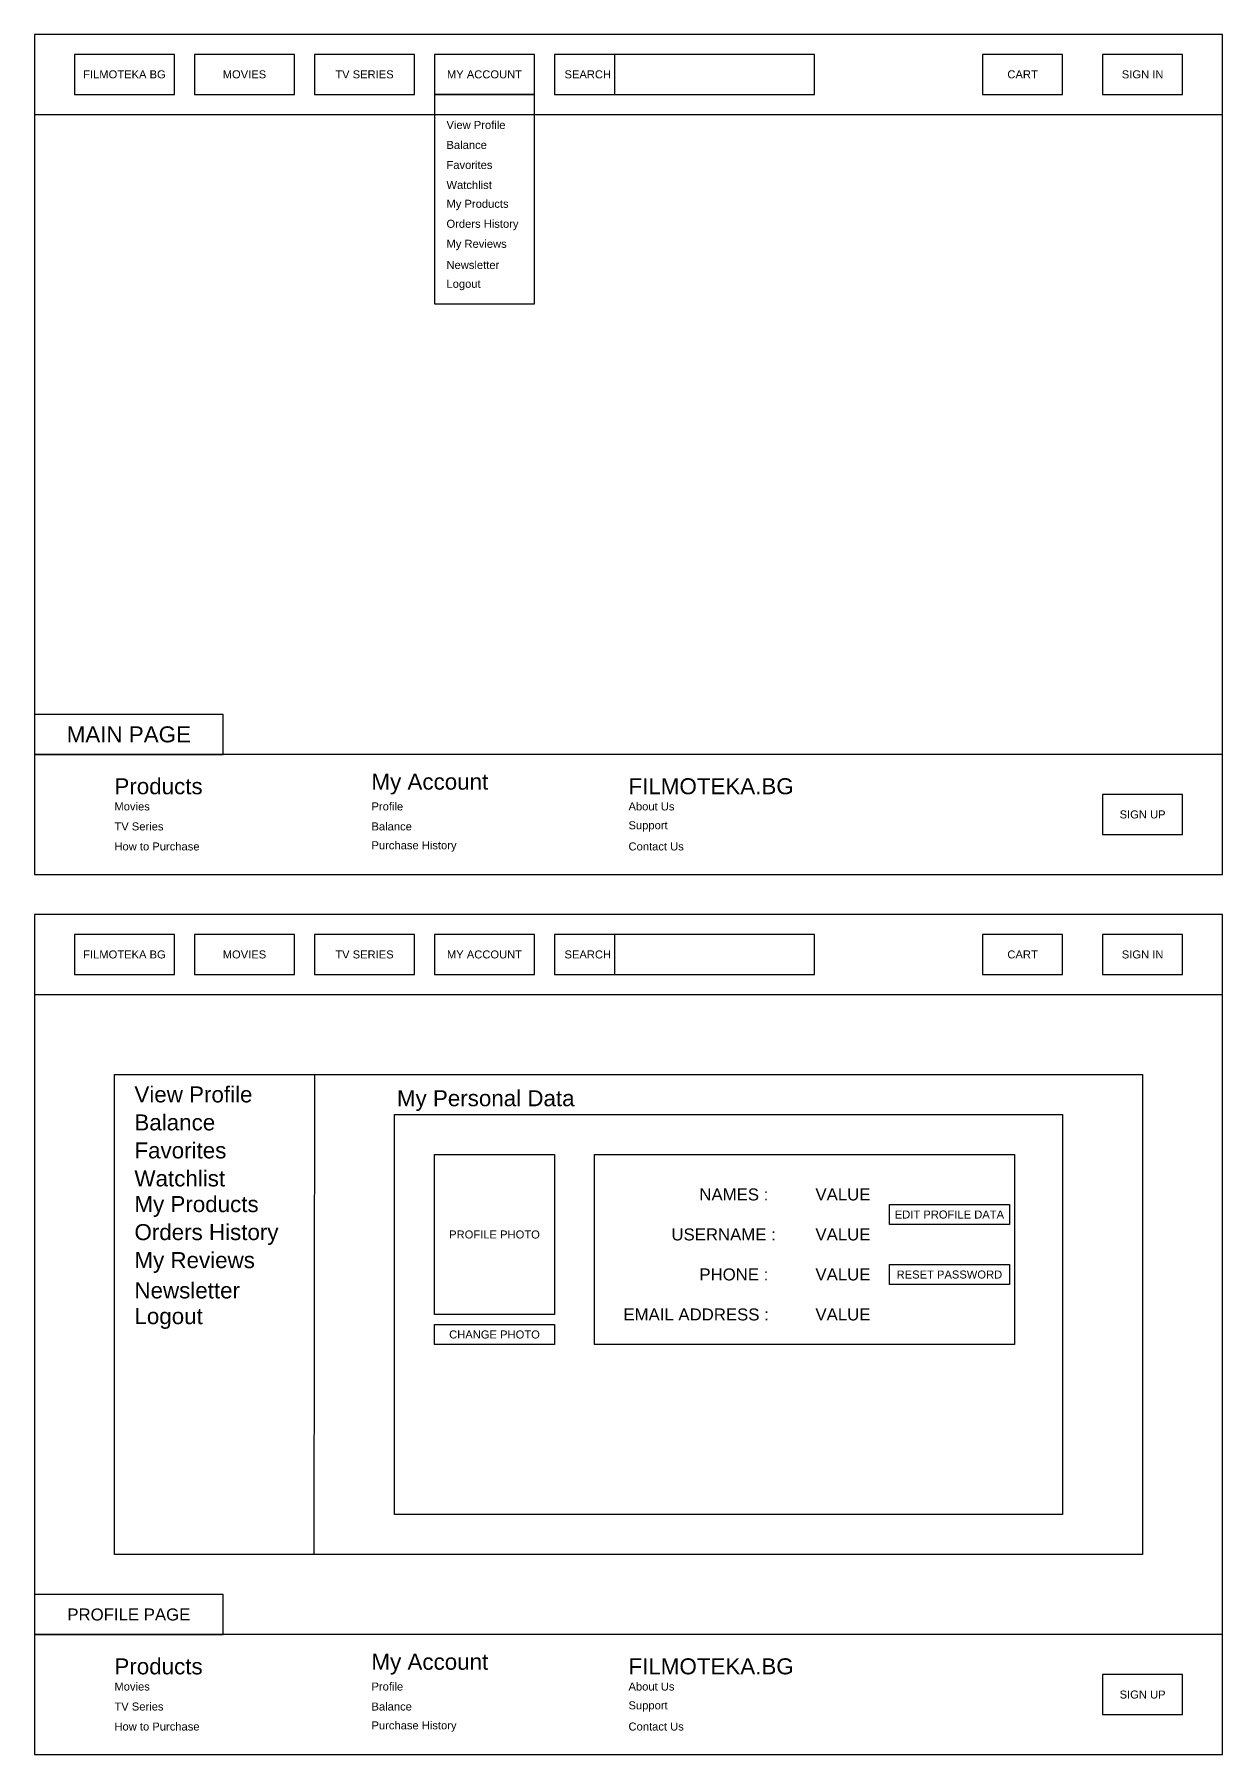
# Model space of a CAD drawing. Header units: inches. Extents: x 698 to 1619, y 429 to 1299.
# Drawn here: x 697.8 to 994.8, y 868.9 to 1298.9 of the extents above; entities that cross this region are included whole.
import ezdxf

# ---------------------------------------------------------------- set-up
doc = ezdxf.new("R2010")
doc.units = ezdxf.units.IN
doc.header["$MEASUREMENT"] = 0
doc.styles.get("Standard").update_dxf_attribs({"font": 'arial.ttf'})

msp = doc.modelspace()

# ---------------------------------------------------------------- linework, layer by layer
for points in [[(697.79, 1298.89), (697.79, 1088.89), (994.79, 1088.89), (994.79, 1298.89)], [(697.79, 1298.89), (697.79, 1278.89), (994.79, 1278.89), (994.79, 1298.89)], [(707.79, 1293.89), (707.79, 1283.89), (732.79, 1283.89), (732.79, 1293.89)], [(737.79, 1293.89), (737.79, 1283.89), (762.79, 1283.89), (762.79, 1293.89)], [(767.79, 1293.89), (767.79, 1283.89), (792.79, 1283.89), (792.79, 1293.89)], [(797.79, 1293.89), (797.79, 1283.89), (822.79, 1283.89), (822.79, 1293.89)], [(827.79, 1293.89), (827.79, 1283.89), (892.79, 1283.89), (892.79, 1293.89)], [(934.79, 1293.89), (934.79, 1283.89), (954.79, 1283.89), (954.79, 1293.89)], [(964.79, 1293.89), (964.79, 1283.89), (984.79, 1283.89), (984.79, 1293.89)], [(797.79, 1283.89), (797.79, 1231.54), (822.79, 1231.54), (822.79, 1283.89)], [(697.79, 1128.89), (697.79, 1118.89), (744.99, 1118.89), (744.99, 1128.89)], [(697.79, 1118.89), (697.79, 1088.89), (994.79, 1088.89), (994.79, 1118.89)], [(964.79, 1108.89), (964.79, 1098.89), (984.79, 1098.89), (984.79, 1108.89)], [(697.79, 1078.89), (697.79, 868.89), (994.79, 868.89), (994.79, 1078.89)], [(697.79, 1078.89), (697.79, 1058.89), (994.79, 1058.89), (994.79, 1078.89)], [(707.79, 1073.89), (707.79, 1063.89), (732.79, 1063.89), (732.79, 1073.89)], [(737.79, 1073.89), (737.79, 1063.89), (762.79, 1063.89), (762.79, 1073.89)], [(767.79, 1073.89), (767.79, 1063.89), (792.79, 1063.89), (792.79, 1073.89)], [(797.79, 1073.89), (797.79, 1063.89), (822.79, 1063.89), (822.79, 1073.89)], [(827.79, 1073.89), (827.79, 1063.89), (892.79, 1063.89), (892.79, 1073.89)], [(934.79, 1073.89), (934.79, 1063.89), (954.79, 1063.89), (954.79, 1073.89)], [(964.79, 1073.89), (964.79, 1063.89), (984.79, 1063.89), (984.79, 1073.89)], [(717.79, 1038.89), (974.79, 1038.89), (974.79, 918.89), (717.79, 918.89)], [(717.79, 1038.89), (767.79, 1038.89), (767.65, 918.89), (717.79, 918.89)], [(787.79, 1028.89), (954.79, 1028.89), (954.79, 928.89), (787.79, 928.89)], [(797.79, 1018.89), (827.79, 1018.89), (827.79, 978.89), (797.79, 978.89)], [(837.79, 1018.89), (942.79, 1018.89), (942.79, 971.39), (837.79, 971.39)], [(911.5, 1006.38), (941.5, 1006.38), (941.5, 1001.38), (911.5, 1001.38)], [(911.5, 991.38), (941.5, 991.38), (941.5, 986.38), (911.5, 986.38)], [(797.79, 976.39), (827.79, 976.39), (827.79, 971.39), (797.79, 971.39)], [(697.79, 908.89), (697.79, 898.89), (744.99, 898.89), (744.99, 908.89)], [(697.79, 898.89), (697.79, 868.89), (994.79, 868.89), (994.79, 898.89)], [(964.79, 888.89), (964.79, 878.89), (984.79, 878.89), (984.79, 888.89)]]:
    msp.add_lwpolyline(points, close=True)
for points in [[(842.79, 1293.89), (842.79, 1283.89)], [(842.79, 1073.89), (842.79, 1063.89)]]:
    msp.add_lwpolyline(points)

# ---------------------------------------------------------------- texts
for s, width, insert, char_height, attachment_point in [('FILMOTEKA BG', 23.0842, (720.29, 1288.89), 2, 5), ('MOVIES', 23.0842, (750.29, 1288.89), 2, 5), ('TV SERIES', 23.0842, (780.29, 1288.89), 2, 5), ('MY ACCOUNT', 23.0842, (810.29, 1288.89), 2, 5), ('SEARCH', 23.0842, (830.29, 1288.89), 2, 4), ('CART', 23.0842, (944.79, 1288.89), 2, 5), ('SIGN IN', 23.0842, (974.79, 1288.89), 2, 5), ('My Account', 30.4886, (782.04, 1108.89), 4, 7), ('Products', 23.0842, (717.79, 1108.89), 4, 7), ('FILMOTEKA.BG', 23.0842, (846.29, 1108.89), 4, 7), ('SIGN UP', 23.0842, (974.79, 1103.89), 2, 5), ('FILMOTEKA BG', 23.0842, (720.29, 1068.89), 2, 5), ('MOVIES', 23.0842, (750.29, 1068.89), 2, 5), ('TV SERIES', 23.0842, (780.29, 1068.89), 2, 5), ('MY ACCOUNT', 23.0842, (810.29, 1068.89), 2, 5), ('SEARCH', 23.0842, (830.29, 1068.89), 2, 4), ('CART', 23.0842, (944.79, 1068.89), 2, 5), ('SIGN IN', 23.0842, (974.79, 1068.89), 2, 5), ('My Personal Data', 55.1136, (788.4, 1032.36), 4, 4), ('^I      NAMES :^IVALUE', 89.2272, (845.02, 1008.89), 3, 4), ('EDIT PROFILE DATA', 30.346, (926.5, 1003.88), 2, 5), ('PROFILE PHOTO', 23.0842, (812.79, 998.89), 2, 5), ('^IUSERNAME :^IVALUE', 89.2272, (845.02, 998.89), 3, 4), ('^I      PHONE :^IVALUE', 89.2272, (845.02, 988.89), 3, 4), ('RESET PASSWORD', 30.346, (926.5, 988.88), 2, 5), ('EMAIL ADDRESS :^IVALUE', 89.2272, (845.02, 978.89), 3, 4), ('CHANGE PHOTO', 23.0842, (812.79, 973.89), 2, 5), ('Products', 23.0842, (717.79, 888.89), 4, 7), ('My Account', 30.4886, (782.04, 888.89), 4, 7), ('FILMOTEKA.BG', 23.0842, (846.29, 888.89), 4, 7), ('SIGN UP', 23.0842, (974.79, 883.89), 2, 5)]:
    msp.add_mtext_dynamic_manual_height_columns(s, width=width, gutter_width=1, heights=[0], dxfattribs=dict(insert=insert, char_height=char_height, attachment_point=attachment_point))
at = {"color": 5, "attachment_point": 4}
for s, width, insert, char_height in [('View Profile', 23.0842, (800.79, 1276.24), 2), ('Balance', 23.0842, (800.79, 1271.24), 2), ('Favorites', 23.0842, (800.79, 1266.24), 2), ('Watchlist', 23.0842, (800.79, 1261.24), 2), ('My Products', 23.0842, (800.79, 1256.24), 2), ('Orders History', 23.0842, (800.79, 1251.24), 2), ('My Reviews', 23.0842, (800.79, 1246.24), 2), ('Newsletter', 23.0842, (800.79, 1241.24), 2), ('Logout', 23.0842, (800.79, 1236.24), 2), ('Movies', 23.0842, (717.79, 1105.89), 2), ('Profile', 23.0842, (782.04, 1105.89), 2), ('About Us', 23.0842, (846.29, 1105.89), 2), ('TV Series', 23.0842, (717.79, 1100.89), 2), ('Balance', 23.0842, (782.04, 1100.89), 2), ('Support', 23.0842, (846.29, 1100.89), 2), ('How to Purchase', 23.0842, (717.79, 1095.89), 2), ('Purchase History', 23.0842, (782.04, 1095.89), 2), ('Contact Us', 23.0842, (846.29, 1095.89), 2), ('Balance', 36.4583, (722.79, 1026.89), 4), ('Favorites', 36.4583, (722.79, 1019.89), 4), ('Watchlist', 36.4583, (722.79, 1012.89), 4), ('My Products', 36.4583, (722.79, 1005.89), 4), ('Orders History', 36.4583, (722.79, 998.89), 4), ('My Reviews', 36.4583, (722.79, 991.89), 4), ('Newsletter', 36.4583, (722.79, 984.89), 4), ('Logout', 36.4583, (722.79, 977.89), 4), ('Movies', 23.0842, (717.79, 885.89), 2), ('Profile', 23.0842, (782.04, 885.89), 2), ('About Us', 23.0842, (846.29, 885.89), 2), ('TV Series', 23.0842, (717.79, 880.89), 2), ('Balance', 23.0842, (782.04, 880.89), 2), ('Support', 23.0842, (846.29, 880.89), 2), ('Purchase History', 23.0842, (782.04, 875.89), 2), ('How to Purchase', 23.0842, (717.79, 875.89), 2), ('Contact Us', 23.0842, (846.29, 875.89), 2)]:
    msp.add_mtext_dynamic_manual_height_columns(s, width=width, gutter_width=1, heights=[0], dxfattribs=dict(at, insert=insert, char_height=char_height))
at = {"color": 1}
for s, width, insert, char_height, attachment_point in [('MAIN PAGE', 43.8721, (721.39, 1123.89), 4, 5), ('View Profile', 36.4583, (722.79, 1033.89), 4, 4), ('PROFILE PAGE', 43.8721, (721.39, 903.89), 3, 5)]:
    msp.add_mtext_dynamic_manual_height_columns(s, width=width, gutter_width=1, heights=[0], dxfattribs=dict(at, insert=insert, char_height=char_height, attachment_point=attachment_point))

doc.saveas('drawing.dxf')
